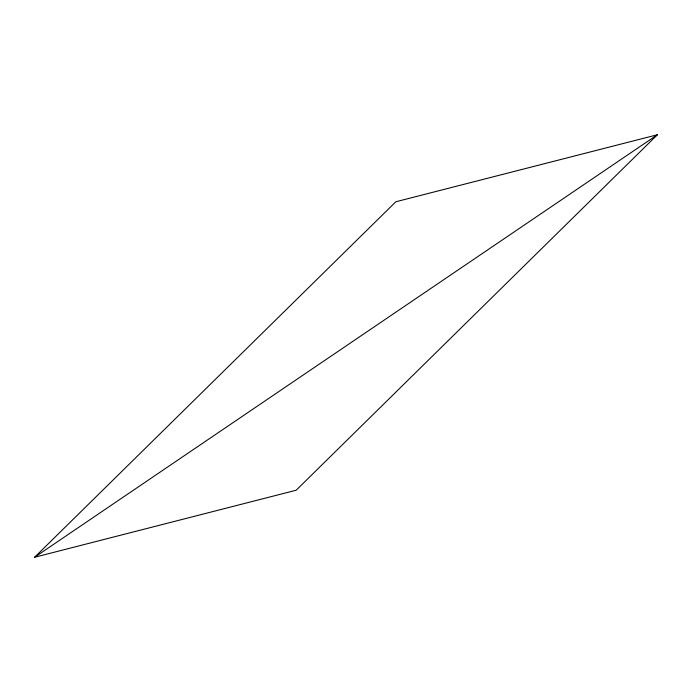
<?xml version="1.0" encoding="UTF-8"?>
<svg xmlns="http://www.w3.org/2000/svg" width="692" height="692" viewBox="0 0 692 692"><rect width="100%" height="100%" fill="white"/><g stroke="black" fill="none" stroke-linecap="round" stroke-linejoin="round"><path stroke-width="1.04" d="M34.6 557.25L395.841 201.761L657.4 134.75L296.159 490.239L34.6 557.25L657.4 134.75"/></g></svg>
